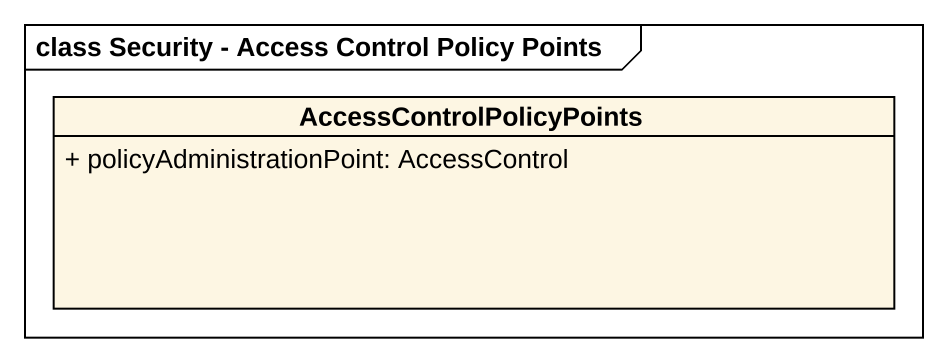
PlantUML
@startuml
mainframe class Security - Access Control Policy Points
hide circle
hide empty members
skinparam classAttributeIconSize 0
class AccessControlPolicyPoints {
  + policyAdministrationPoint: AccessControl
}
@enduml
